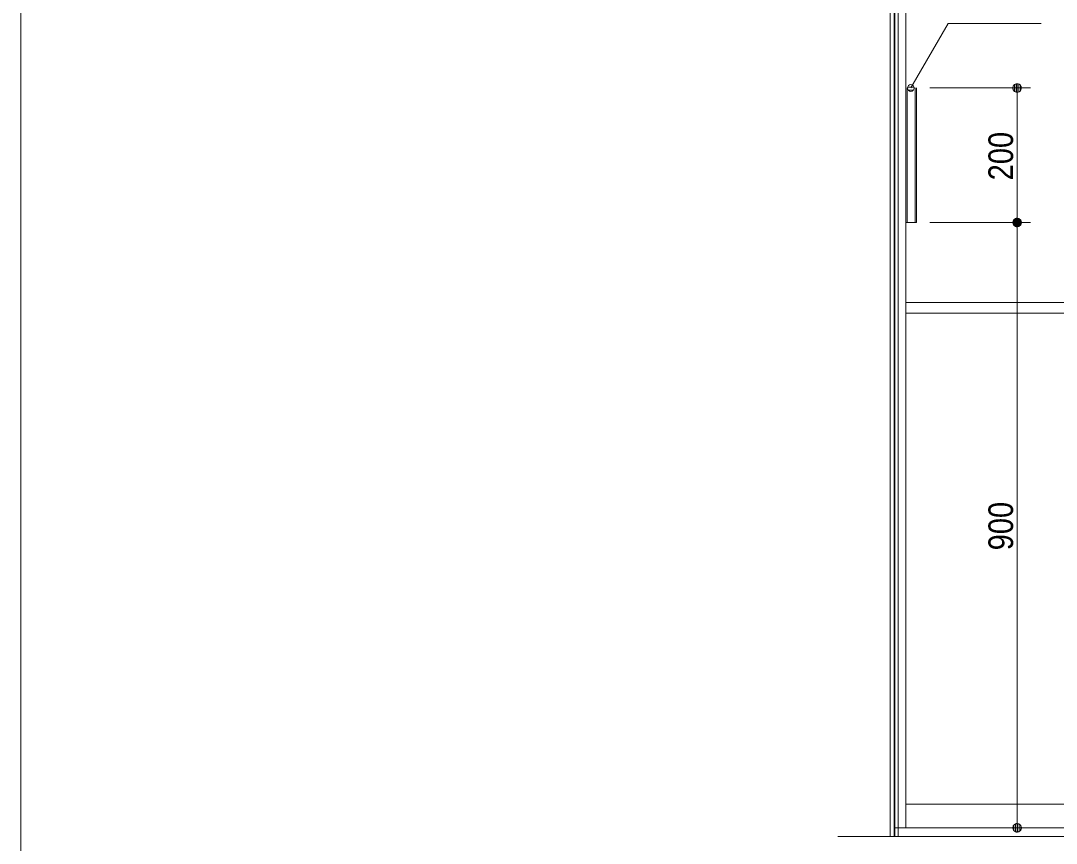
# Model space of a CAD drawing. Units: millimetres, scale not verified. Extents: x -6062 to 6062, y -3045 to 3045.
# Drawn here: x -5788 to -4248, y -1960 to -737 of the extents above; entities that cross this region are included whole.
import ezdxf
from ezdxf.enums import TextEntityAlignment as Align

# ---------------------------------------------------------------- set-up
doc = ezdxf.new("R2010")
doc.units = ezdxf.units.MM
doc.header["$LTSCALE"] = 20
for name, color, linetype, lineweight in [('0-1_0', 7, 'Continuous', 9), ('0-2_2寸法-1', 7, 'Continuous', 9), ('0-3_2寸法-3', 7, 'Continuous', 9), ('0-4_3一般', 7, 'Continuous', 9), ('0-5_1図面枠', 7, 'Continuous', 9)]:
    doc.layers.add(name, color=color, linetype=linetype, lineweight=lineweight)
doc.styles.add('ＭＳ Ｐゴシック', font='')
doc.styles.get('ＭＳ Ｐゴシック').set_extended_font_data('MS PGothic')

# ---------------------------------------------------------------- blocks, each defined once
blk = doc.blocks.new('_Dot')
at = {"layer": '0-1_0'}
for p, q in [((-10, 0), (-20, 0)), ((9.78, 2), (-9.78, 2)), ((7.99, 6), (-7.99, 6)), ((9.16, -3.98), (-9.16, -3.98)), ((6, -7.98), (-6, -7.98))]:
    blk.add_line(p, q, dxfattribs=at)
for points in [[(10, 0), (9.92, 1.25), (9.69, 2.49), (9.3, 3.68), (8.76, 4.82), (8.09, 5.88), (7.29, 6.85), (6.37, 7.71), (5.36, 8.44), (4.26, 9.05), (3.09, 9.51), (1.87, 9.82), (0.63, 9.98), (-0.63, 9.98), (-1.87, 9.82), (-3.09, 9.51), (-4.26, 9.05), (-5.36, 8.44), (-6.37, 7.71), (-7.29, 6.85), (-8.09, 5.88), (-8.76, 4.82), (-9.3, 3.68), (-9.69, 2.49), (-9.92, 1.25), (-10, 0), (0, 0)], [(-10, 0), (-9.92, -1.25), (-9.69, -2.49), (-9.3, -3.68), (-8.76, -4.82), (-8.09, -5.88), (-7.29, -6.85), (-6.37, -7.71), (-5.36, -8.44), (-4.26, -9.05), (-3.09, -9.51), (-1.87, -9.82), (-0.63, -9.98), (0.63, -9.98), (1.87, -9.82), (3.09, -9.51), (4.26, -9.05), (5.36, -8.44), (6.37, -7.71), (7.29, -6.85), (8.09, -5.88), (8.76, -4.82), (9.3, -3.68), (9.69, -2.49), (9.92, -1.25), (10, 0), (0, 0)]]:
    blk.add_lwpolyline(points, close=True, dxfattribs=at)
blk = doc.blocks.new('グループ-73')
at = {"layer": '0-4_3一般'}
for p, q in [((-54000, 8000), (-54000, -39000)), ((-55696.5, -39000), (-4456.5, -39000))]:
    blk.add_line(p, q, dxfattribs=at)
blk = doc.blocks.new('グループ-74')
at = {"layer": '0-4_3一般'}
for p, q in [((-54000, -38740), (-54000, 7100)), ((-53680, -38740), (-53680, 7100)), ((-53680, -16740), (-53680, -20740)), ((-53640, -20740), (-53640, -16740)), ((-53400, -20740), (-53400, -16740)), ((-53360, -20740), (-53360, -16740)), ((-53680, -20740), (-53360, -20740)), ((-30320, -23120), (-53680, -23120)), ((-30320, -23440), (-53680, -23440)), ((-53680, -38040), (-30320, -38040)), ((-30000, -38740), (-54000, -38740))]:
    blk.add_line(p, q, dxfattribs=at)
blk = doc.blocks.new('グループ-75')
at = {"layer": '0-4_3一般'}
for name in ['グループ-73', 'グループ-74']:
    blk.add_blockref(name, (0, 0), dxfattribs=at)
blk = doc.blocks.new('グループ-95')
at = {"layer": '0-4_3一般'}
for p, q in [((-54140, 8000), (-54140, -39000)), ((-54020, 8000), (-54020, -39000)), ((-53900, -39000), (-53900, 8000)), ((-54140, -39000), (-53900, -39000))]:
    blk.add_line(p, q, dxfattribs=at)
blk = doc.blocks.new('グループ-99')
at = {"layer": '0-5_1図面枠'}
blk.add_lwpolyline([(-80000, 55400), (80000, 55400), (80000, -55400), (-80000, -55400)], close=True, dxfattribs=at)
blk = doc.blocks.new('図面枠')
at = {"layer": '0-5_1図面枠'}
blk.add_blockref('グループ-99', (0, 0), dxfattribs=at)

msp = doc.modelspace()

# ---------------------------------------------------------------- linework, layer by layer
at = {"layer": '0-2_2寸法-1'}
for p, q in [((-4435.8, -837), (-4285.8, -837)), ((-4305.8, -1024.29), (-4305.8, -849.71)), ((-4435.6, -1037), (-4285.8, -1037)), ((-4435.6, -1037), (-4285.8, -1037)), ((-4305.8, -1049.71), (-4305.8, -1924.29)), ((-4435.8, -1937), (-4285.8, -1937))]:
    msp.add_line(p, q, dxfattribs=at)
at = {"layer": '0-3_2寸法-3'}
for p, q in [((-4458.91, -836.01), (-4468.69, -836.01)), ((-4459.8, -840.01), (-4467.8, -840.01)), ((-4463.63, -832.01), (-4463.97, -832.01)), ((-4463.63, -832.01), (-4463.97, -832.01))]:
    msp.add_line(p, q, dxfattribs=at)
msp.add_lwpolyline([(-4463.8, -837), (-4408.56, -741.33), (-4270.04, -741.33)], dxfattribs=at)
msp.add_circle((-4463.8, -837), 5.01, dxfattribs=at)
msp.add_circle((-4463.8, -837), 5.01, dxfattribs=at)

# ---------------------------------------------------------------- block references
at = {"layer": '0-2_2寸法-1', "xscale": 0.6356201, "yscale": 0.6356201}
for p, rotation in [((-4305.8, -837), 90), ((-4305.8, -1037), 270), ((-4305.8, -1037), 90), ((-4305.8, -1937), 270)]:
    msp.add_blockref('_Dot', p, dxfattribs=dict(at, rotation=rotation))
at = {"layer": '0-4_3一般', "xscale": 0.05, "yscale": 0.05}
for name in ['グループ-75', 'グループ-95']:
    msp.add_blockref(name, (-1787.5, 0), dxfattribs=at)
at = {"layer": '0-5_1図面枠', "xscale": 0.05, "yscale": 0.05}
msp.add_blockref('図面枠', (-1787.5, 0), dxfattribs=at)

# ---------------------------------------------------------------- texts
at = {"layer": '0-2_2寸法-1', "style": 'ＭＳ Ｐゴシック', "width": 0.9}
for s, p in [('200', (-4300.84, -974.28)), ('900', (-4300.84, -1524.38))]:
    msp.add_text(s, height=36.66, rotation=90, dxfattribs=at).set_placement(p, align=Align.BOTTOM_LEFT)

doc.saveas('drawing.dxf')
